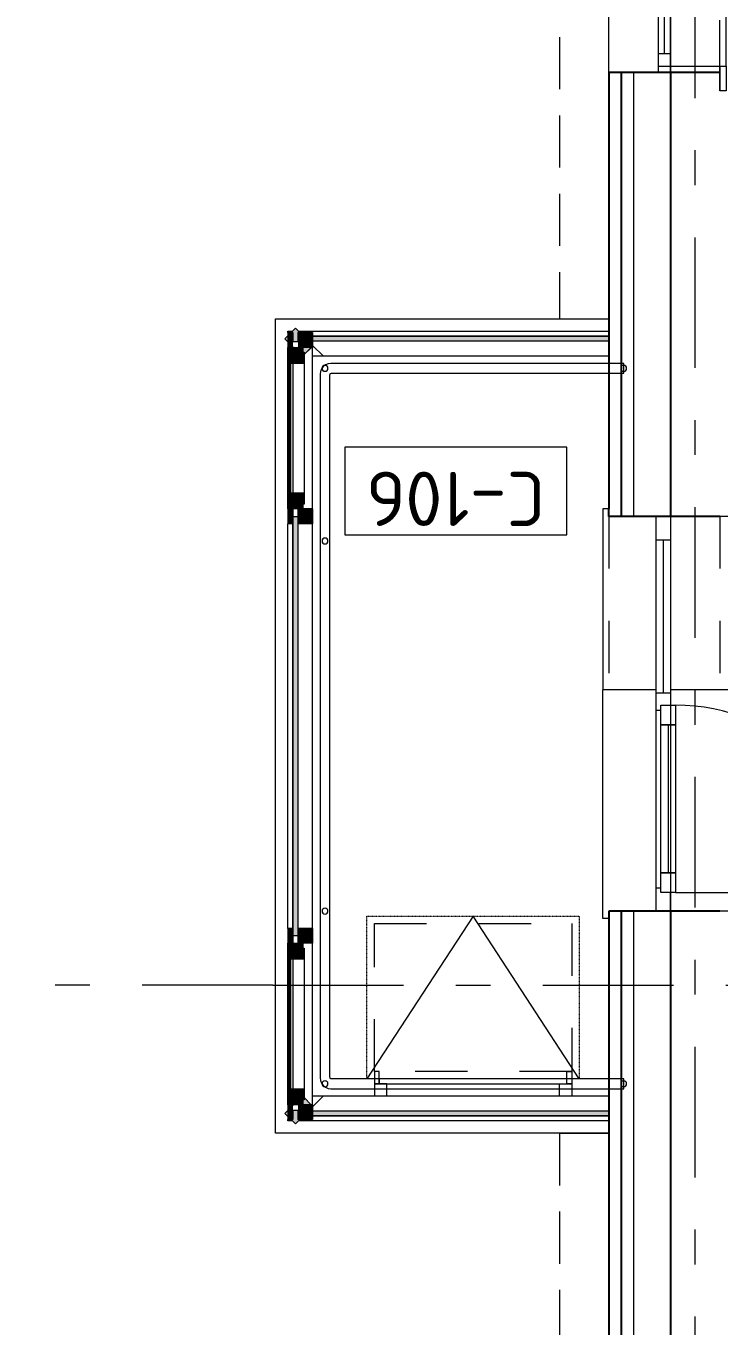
# Model space of a CAD drawing. Header units: millimetres. Extents: x 18162 to 3540582, y 72188 to 247925.
# Drawn here: x 654300 to 657111, y 82764 to 88033 of the extents above; entities that cross this region are included whole.
import ezdxf
from ezdxf.enums import TextEntityAlignment as Align

# ---------------------------------------------------------------- set-up
doc = ezdxf.new("R2010")
doc.units = ezdxf.units.MM
doc.header["$MEASUREMENT"] = 0
doc.set_wipeout_variables(frame=1)
for name, pattern in [('Dashed', [423.333333, 211.666667, -211.666667]), ('Double Dashed', [1093.611073, 529.166651, -211.666656, 141.111112, -211.666656]), ('Hidden Line', [317.5, 211.666667, -105.833333]), ('STYLE_01', [0.416641, 0.208282, -0.208359]), ('Wipeout_Contour', [1000, 0, -1000])]:
    doc.linetypes.add(name, pattern=pattern)
for name, color, linetype in [('Archicad Windows', 7, 'Continuous'), ('Archicad Zone Stamps', 7, 'Continuous'), ('Drawing & Figure', 7, 'Continuous'), ('Finish - Wall', 7, 'Continuous'), ('Interior - Stair & Railing', 7, 'Continuous'), ('Model Unit - Zone A', 7, 'Continuous'), ('Structural - Bearing', 7, 'Continuous'), ('Structural - Grid', 7, 'Continuous')]:
    doc.layers.add(name, color=color, linetype=linetype)
doc.styles.add('GENERATED_STYLE_2', font='')
doc.styles.add('GENERATED_STYLE_3', font='', dxfattribs={"width": 0.8})
doc.styles.get('GENERATED_STYLE_2').set_extended_font_data('ISOCPEUR MON')
doc.styles.get('GENERATED_STYLE_3').set_extended_font_data('ISOCPEUR MON')

# ---------------------------------------------------------------- blocks, each defined once
blk = doc.blocks.new('Тагт - 50%_C-106_97_3', base_point=(656041, 86148.8))
at = {"layer": 'Archicad Zone Stamps', "color": 7, "linetype": 'Continuous', "lineweight": 5}
for p, q in [((656491, 86326.2), (655591, 86326.2)), ((655591, 86326.2), (655591, 85971.4)), ((656491, 85971.4), (656491, 86326.2)), ((655591, 85971.4), (656491, 85971.4))]:
    blk.add_line(p, q, dxfattribs=at)
at = {"layer": 'Archicad Zone Stamps', "color": 7, "lineweight": 5, "style": 'GENERATED_STYLE_2'}
for tag, p in [('DUMMY_861', (655678.7, 86006.9)), ('ROOM_NUMBER', (656041, 86006.9))]:
    blk.add_attdef(tag, text='', height=220, rotation=180, dxfattribs=at).set_placement(p, align=Align.TOP_CENTER)
blk = doc.blocks.new('Terrace Door 01 27[42]_3', base_point=(636137.8, 0))
at = {"layer": 'Archicad Windows', "color": 7, "linetype": 'Continuous', "lineweight": 13}
for p, q in [((656636.3, 86075.7), (656636.3, 85343.2)), ((656661.3, 86075.7), (656636.3, 86075.7)), ((656851.3, 86045.7), (656851.3, 84445.7)), ((656911.3, 86045.7), (656851.3, 86045.7)), ((656911.3, 86045.7), (656911.3, 85950.7)), ((657156.3, 86045.7), (657111.3, 86045.7)), ((657156.3, 86045.7), (657156.3, 85343.2)), ((656851.3, 85950.7), (656911.3, 85950.7)), ((656881.3, 85950.7), (656881.3, 85330.7)), ((656911.3, 85950.7), (656911.3, 85330.7)), ((656851.3, 85343.2), (656636.3, 85343.2)), ((656636.3, 84415.7), (656636.3, 85343.2)), ((656851.3, 85343.2), (656636.3, 85343.2)), ((656851.3, 85330.7), (656911.3, 85330.7)), ((657156.3, 85343.2), (656911.3, 85343.2)), ((656911.3, 85330.7), (656911.3, 85280.7)), ((657156.3, 84445.7), (657156.3, 85343.2)), ((656851.3, 85260.7), (656871.3, 85260.7)), ((656871.3, 85200.7), (656931.3, 85200.7)), ((656901.3, 85200.7), (656901.3, 84600.7)), ((656871.3, 84600.7), (656931.3, 84600.7)), ((656851.3, 84540.7), (656871.3, 84540.7)), ((656911.3, 84445.7), (656911.3, 84520.7)), ((656931.3, 84520.7), (657691.3, 84520.7)), ((656661.3, 84415.7), (656636.3, 84415.7)), ((656911.3, 84445.7), (656851.3, 84445.7)), ((657156.3, 84445.7), (657111.3, 84445.7))]:
    blk.add_line(p, q, dxfattribs=at)
at = {"layer": 'Archicad Windows', "color": 7, "linetype": 'Dashed', "lineweight": 13}
for p, q in [((656661.3, 86045.7), (656661.3, 85343.2)), ((657111.3, 86045.7), (657111.3, 85343.2))]:
    blk.add_line(p, q, dxfattribs=at)
at = {"layer": 'Archicad Windows', "color": 7, "linetype": 'Continuous', "lineweight": 13, "flags": 128}
for points in [[(656871.3, 85280.7), (656931.3, 85280.7), (656931.3, 85200.7), (656871.3, 85200.7)], [(656871.3, 85200.7), (656931.3, 85200.7), (656931.3, 84600.7), (656871.3, 84600.7)], [(656871.3, 84600.7), (656931.3, 84600.7), (656931.3, 84520.7), (656871.3, 84520.7)]]:
    blk.add_lwpolyline(points, close=True, dxfattribs=at)
at = {"layer": 'Archicad Windows', "color": 7, "linetype": 'Continuous', "lineweight": 13}
blk.add_arc((656931.3, 84520.7), 760, 0, 90, dxfattribs=at)
blk = doc.blocks.new('Window with Sidelight 27[43]_3', base_point=(636137.8, 0))
at = {"layer": 'Archicad Windows', "color": 7, "linetype": 'Continuous', "lineweight": 13}
for p, q in [((657111.3, 90020.7), (657111.3, 90120.7)), ((657111.3, 90120.7), (657136.3, 90120.7)), ((657111.3, 90045.7), (657111.3, 90120.7)), ((657111.3, 90045.7), (657111.3, 90120.7)), ((657136.3, 90120.7), (657136.3, 90020.7)), ((656661.3, 87845.7), (656661.3, 90045.7)), ((656661.3, 90045.7), (656711.3, 90045.7)), ((656711.3, 90045.7), (656761.3, 90045.7)), ((656761.3, 90045.7), (656861.3, 90045.7)), ((656861.3, 90045.7), (656861.3, 90020.7)), ((656861.3, 90045.7), (656911.3, 90045.7)), ((656861.3, 90045.7), (656911.3, 90045.7)), ((656861.3, 90020.7), (656861.3, 89970.7)), ((656861.3, 90020.7), (656911.3, 90020.7)), ((656911.3, 90045.7), (657111.3, 90045.7)), ((656911.3, 90020.7), (656911.3, 90045.7)), ((656911.3, 90020.7), (656911.3, 90045.7)), ((656911.3, 90045.7), (657111.3, 90045.7)), ((656911.3, 90045.7), (657111.3, 90045.7)), ((657111.3, 90020.7), (656911.3, 90020.7)), ((656911.3, 89970.7), (656911.3, 90020.7)), ((657111.3, 90045.7), (657111.3, 90020.7)), ((657136.3, 90020.7), (657111.3, 90020.7)), ((657136.3, 87870.7), (657136.3, 90020.7)), ((656861.3, 89970.7), (656911.3, 89970.7)), ((656861.3, 89970.7), (656861.3, 88510.7)), ((656886.3, 88510.7), (656886.3, 89970.7)), ((656911.3, 88510.7), (656911.3, 89970.7)), ((656911.3, 88510.7), (656861.3, 88510.7)), ((656861.3, 88510.7), (656861.3, 88460.7)), ((656911.3, 88460.7), (656911.3, 88510.7)), ((656861.3, 88460.7), (656861.3, 88410.7)), ((656911.3, 88410.7), (656911.3, 88460.7)), ((656861.3, 88410.7), (656911.3, 88410.7)), ((656861.3, 88410.7), (656861.3, 87920.7)), ((656886.3, 87920.7), (656886.3, 88410.7)), ((656911.3, 87920.7), (656911.3, 88410.7)), ((656911.3, 87920.7), (656861.3, 87920.7)), ((656861.3, 87920.7), (656861.3, 87870.7)), ((656911.3, 87870.7), (656911.3, 87920.7)), ((656661.3, 87845.7), (656711.3, 87845.7)), ((656711.3, 87845.7), (656761.3, 87845.7)), ((656761.3, 87845.7), (656861.3, 87845.7)), ((656861.3, 87870.7), (656861.3, 87845.7)), ((656861.3, 87870.7), (656911.3, 87870.7)), ((656861.3, 87845.7), (656911.3, 87845.7)), ((656861.3, 87845.7), (656911.3, 87845.7)), ((656911.3, 87870.7), (657111.3, 87870.7)), ((656911.3, 87845.7), (656911.3, 87870.7)), ((656911.3, 87845.7), (656911.3, 87870.7)), ((657111.3, 87845.7), (656911.3, 87845.7)), ((656911.3, 87845.7), (657111.3, 87845.7)), ((656911.3, 87845.7), (657111.3, 87845.7)), ((657111.3, 87870.7), (657111.3, 87845.7)), ((657111.3, 87770.7), (657111.3, 87870.7)), ((657111.3, 87870.7), (657136.3, 87870.7)), ((657111.3, 87845.7), (657111.3, 87770.7)), ((657111.3, 87845.7), (657111.3, 87770.7)), ((657136.3, 87870.7), (657136.3, 87770.7)), ((657136.3, 87770.7), (657111.3, 87770.7))]:
    blk.add_line(p, q, dxfattribs=at)
at = {"layer": 'Archicad Windows', "color": 7, "linetype": 'Dashed', "lineweight": 13}
blk.add_line((657111.3, 87845.7), (657111.3, 90045.7), dxfattribs=at)
blk = doc.blocks.new('Standard grid marker[329]_3', base_point=(654300.1, 84145.7))
at = {"layer": 'Structural - Grid', "color": 13, "linetype": 'Double Dashed', "lineweight": 13}
for q in [(654300.1, 84145.7), (689862.2, 84145.7)]:
    blk.add_line((655300.1, 84145.7), q, dxfattribs=at)
at = {"layer": 'Structural - Grid', "color": 13, "lineweight": 13, "style": 'GENERATED_STYLE_3'}
blk.add_attdef('AC_MarkerText_1', text='', height=250, rotation=180, dxfattribs=at).set_placement((691162.2, 84020.7), align=Align.TOP_CENTER)
blk = doc.blocks.new('Standard grid marker[336]_3', base_point=(657011.3, 72524.1))
at = {"layer": 'Structural - Grid', "color": 13, "linetype": 'Double Dashed', "lineweight": 13}
blk.add_line((657011.3, 73524.1), (657011.3, 100185.5), dxfattribs=at)
at = {"layer": 'Structural - Grid', "color": 13, "lineweight": 13, "style": 'GENERATED_STYLE_3'}
blk.add_attdef('AC_MarkerText_1', text='', height=250, rotation=180, dxfattribs=at).set_placement((657011.3, 101360.5), align=Align.TOP_CENTER)

msp = doc.modelspace()

# ---------------------------------------------------------------- linework, layer by layer
at = {"layer": 'Drawing & Figure', "color": 7, "linetype": 'STYLE_01', "lineweight": 5}
msp.add_lwpolyline([(655681.3, 83765.7), (655681.3, 84425.7), (656541.3, 84425.7), (656541.3, 83765.7)], close=True, dxfattribs=at)
at = {"layer": 'Drawing & Figure', "color": 7, "linetype": 'Continuous', "lineweight": 5}
msp.add_lwpolyline([(656541.3, 83765.7), (656111.3, 84425.7), (655681.3, 83765.7)], dxfattribs=at)
at = {"layer": 'Drawing & Figure', "color": 7, "linetype": 'Dashed', "lineweight": 5}
msp.add_lwpolyline([(656511.3, 83795.7), (655711.3, 83795.7), (655711.3, 84395.7), (656511.3, 84395.7)], close=True, dxfattribs=at)
at = {"layer": 'Drawing & Figure', "color": 7, "linetype": 'Continuous', "lineweight": 5}
for points in [[(655731.3, 83745.7), (655731.3, 83795.7), (655711.3, 83795.7), (655711.3, 83745.7)], [(656491.3, 83745.7), (656491.3, 83795.7), (656511.3, 83795.7), (656511.3, 83745.7)], [(655761.3, 83695.7), (655761.3, 83745.7), (655711.3, 83745.7), (655711.3, 83695.7)], [(655731.3, 83765.7), (655731.3, 83745.7), (656491.3, 83745.7), (656491.3, 83765.7)], [(656461.3, 83695.7), (656461.3, 83745.7), (656511.3, 83745.7), (656511.3, 83695.7)]]:
    msp.add_lwpolyline(points, close=True, dxfattribs=at)
at = {"layer": 'Finish - Wall', "color": 7, "linetype": 'Continuous', "lineweight": 13}
for p, q in [((656721.3, 86795.7), (656721.3, 86695.7)), ((656721.3, 83695.7), (656721.3, 83595.7))]:
    msp.add_line(p, q, dxfattribs=at)
at = {"layer": 'Interior - Stair & Railing', "color": 7, "linetype": 'Continuous', "lineweight": 13}
for p, q in [((655492.7, 86632.4), (655491.3, 86622)), ((655493.9, 86635.3), (655492.7, 86632.4)), ((655497.2, 86643.3), (655493.9, 86635.3)), ((655504.4, 86652.6), (655497.2, 86643.3)), ((655513.7, 86659.8), (655504.4, 86652.6)), ((655524.6, 86664.3), (655513.7, 86659.8)), ((655535, 86665.7), (655524.6, 86664.3)), ((655532.2, 86623.1), (655532.9, 86624.1)), ((655532.9, 86624.1), (655533.9, 86624.9)), ((655533.9, 86624.9), (655535.1, 86625.3)), ((655536.3, 86665.7), (655535, 86665.7)), ((655535.1, 86625.3), (655537.6, 86625.7)), ((655552.4, 86665.7), (655536.3, 86665.7)), ((655537.6, 86625.7), (655552.4, 86625.7)), ((655491.3, 86622), (655491.3, 86595.7)), ((655491.3, 86595.7), (655491.3, 86579.6)), ((655491.3, 86579.6), (655491.3, 83786.7)), ((655531.3, 86619.4), (655531.4, 86619.8)), ((655531.3, 86595.7), (655531.3, 86619.4)), ((655531.3, 86579.6), (655531.3, 86595.7)), ((655531.3, 83786.7), (655531.3, 86579.6)), ((655531.4, 86619.8), (655531.7, 86621.9)), ((655531.7, 86621.9), (655532.2, 86623.1)), ((655491.3, 83786.7), (655491.3, 83770.7)), ((655531.3, 83772), (655531.3, 83786.7)), ((655491.3, 83770.7), (655491.3, 83769.4)), ((655491.3, 83769.4), (655492.7, 83759)), ((655492.7, 83759), (655497.2, 83748.1)), ((655497.2, 83748.1), (655504.4, 83738.7)), ((655504.4, 83738.7), (655513.7, 83731.6)), ((655513.7, 83731.6), (655521.7, 83728.3)), ((655521.7, 83728.3), (655524.6, 83727)), ((655524.6, 83727), (655535, 83725.7)), ((655531.7, 83769.4), (655531.3, 83772)), ((655532.2, 83768.3), (655531.7, 83769.4)), ((655532.9, 83767.3), (655532.2, 83768.3)), ((655533.9, 83766.5), (655532.9, 83767.3)), ((655535.1, 83766), (655533.9, 83766.5)), ((655537.2, 83765.7), (655535.1, 83766)), ((655537.6, 83765.7), (655537.2, 83765.7)), ((655561.3, 83765.7), (655537.6, 83765.7)), ((655577.4, 83765.7), (655561.3, 83765.7)), ((655535, 83725.7), (655561.3, 83725.7)), ((655561.3, 83725.7), (655577.4, 83725.7))]:
    msp.add_line(p, q, dxfattribs=at)
at = {"layer": 'Interior - Stair & Railing', "color": 7, "linetype": 'Continuous', "lineweight": 13, "flags": 128}
for points in [[(655523.3, 86645.7, 1), (655499.3, 86645.7, 1)], [(655523.3, 85945.7, 1), (655499.3, 85945.7, 1)], [(655523.3, 84445.7, 1), (655499.3, 84445.7, 1)], [(655511.3, 83757.7, 1), (655511.3, 83733.7, 1)]]:
    msp.add_lwpolyline(points, format="xyb", close=True, dxfattribs=at)
at = {"layer": 'Structural - Bearing', "color": 7, "linetype": 'Hidden Line', "lineweight": 13, "flags": 128}
for points in [[(656460.6, 97195.7), (656460.6, 86845.7)], [(656460.6, 83545.7), (656460.6, 78295.1)]]:
    msp.add_lwpolyline(points, dxfattribs=at)
at = {"layer": 'Structural - Bearing', "color": 7, "linetype": 'Continuous', "lineweight": 13, "flags": 128}
for points in [[(656911.3, 96745.7), (656911.3, 78545.7), (687111.3, 78545.7), (687111.3, 96745.7), (673911.3, 96745.7), (673911.3, 92545.7), (671411.3, 92545.7), (671411.3, 96745.7)], [(655311.3, 83545.7), (655311.3, 86845.7), (656911.3, 86845.7), (656911.3, 83545.7)]]:
    msp.add_lwpolyline(points, close=True, dxfattribs=at)

# ---------------------------------------------------------------- block references
at = {"layer": 'Model Unit - Zone A', "color": 7, "linetype": 'Continuous', "lineweight": 5}
msp.add_blockref('Тагт - 50%_C-106_97_3', (656041, 86148.8), dxfattribs=at).add_auto_attribs({'ROOM_NUMBER': 'C-106'})

# ---------------------------------------------------------------- next in the draw order: wipeouts: each hides what was drawn before it
at = {"color": 254, "linetype": 'Wipeout_Contour', "lineweight": 0, "ltscale": 1983255.865247286}
msp.add_wipeout([(655366.3, 86790.7), (655361.3, 86795.7), (655361.3, 86790.7)], dxfattribs=at).dxf.layer = 'Finish - Wall'
at = {"color": 254, "linetype": 'Wipeout_Contour', "lineweight": 0, "ltscale": 2644734.366671101}
msp.add_wipeout([(655461.3, 86736.7), (655461.3, 86695.7), (655503.8, 86695.7), (655462, 86737.4)], dxfattribs=at).dxf.layer = 'Finish - Wall'
at = {"color": 254, "linetype": 'Wipeout_Contour', "lineweight": 0, "ltscale": 2643782.725063549}
msp.add_wipeout([(655401.3, 84375.7), (655461.3, 84375.7), (655461.3, 86015.7), (655401.3, 86015.7)], dxfattribs=at).dxf.layer = 'Finish - Wall'
at = {"color": 254, "linetype": 'Wipeout_Contour', "lineweight": 0, "ltscale": 2643166.348886175}
msp.add_wipeout([(655461.3, 83695.7), (655461.3, 83654.7), (655462, 83654), (655503.8, 83695.7)], dxfattribs=at).dxf.layer = 'Finish - Wall'
at = {"color": 254, "linetype": 'Wipeout_Contour', "lineweight": 0, "ltscale": 2642721.766461064}
msp.add_wipeout([(655361.3, 83595.7), (655378.9, 83595.7), (655373.9, 83600.7), (655366.3, 83600.7)], dxfattribs=at).dxf.layer = 'Finish - Wall'

# ---------------------------------------------------------------- next in the draw order: linework, layer by layer
at = {"layer": 'Finish - Wall', "color": 7, "linetype": 'Continuous', "lineweight": 13, "flags": 128}
msp.add_lwpolyline([(655461.3, 84375.7), (655461.3, 86015.7)], dxfattribs=at)

# ---------------------------------------------------------------- next in the draw order: wipeouts: each hides what was drawn before it
at = {"color": 254, "linetype": 'Wipeout_Contour', "lineweight": 0, "ltscale": 2644369.251937722}
msp.add_wipeout([(655378.9, 86795.7), (655361.3, 86795.7), (655366.3, 86790.7), (655373.9, 86790.7)], dxfattribs=at).dxf.layer = 'Finish - Wall'
at = {"color": 254, "linetype": 'Wipeout_Contour', "lineweight": 0, "ltscale": 3966702.677089036}
msp.add_wipeout([(655419.6, 86695), (655401.3, 86713.2), (655401.3, 86075.7), (655461.3, 86075.7), (655461.3, 86730.7), (655455.3, 86730.7)], dxfattribs=at).dxf.layer = 'Finish - Wall'
at = {"color": 254, "linetype": 'Wipeout_Contour', "lineweight": 0, "ltscale": 2643544.727555172}
msp.add_wipeout([(655381.3, 86015.7), (655361.3, 86015.7), (655361.3, 84375.7), (655381.3, 84375.7)], dxfattribs=at).dxf.layer = 'Finish - Wall'
at = {"color": 254, "linetype": 'Wipeout_Contour', "lineweight": 0, "ltscale": 3964679.534791417}
msp.add_wipeout([(655401.3, 84315.7), (655401.3, 83678.1), (655419.6, 83696.4), (655455.3, 83660.7), (655461.3, 83660.7), (655461.3, 84315.7)], dxfattribs=at).dxf.layer = 'Finish - Wall'
at = {"color": 254, "linetype": 'Wipeout_Contour', "lineweight": 0, "ltscale": 1982021.011721762}
msp.add_wipeout([(655361.3, 83595.7), (655366.3, 83600.7), (655361.3, 83600.7)], dxfattribs=at).dxf.layer = 'Finish - Wall'

# ---------------------------------------------------------------- next in the draw order: linework, layer by layer
at = {"layer": 'Finish - Wall', "color": 7, "linetype": 'Continuous', "lineweight": 13}
for p, q in [((655461.3, 86075.7), (655461.3, 86015.7)), ((655461.3, 84375.7), (655461.3, 84315.7))]:
    msp.add_line(p, q, dxfattribs=at)
at = {"layer": 'Finish - Wall', "color": 7, "linetype": 'Continuous', "lineweight": 13, "flags": 128}
for points in [[(655361.3, 86790.7), (655361.3, 86795.7)], [(655361.3, 83595.7), (655361.3, 83600.7)]]:
    msp.add_lwpolyline(points, dxfattribs=at)

# ---------------------------------------------------------------- next in the draw order: wipeouts: each hides what was drawn before it
at = {"color": 254, "linetype": 'Wipeout_Contour', "lineweight": 0, "ltscale": 2644170.025634023}
msp.add_wipeout([(655381.3, 86730.7), (655361.3, 86730.7), (655361.3, 86075.7), (655381.3, 86075.7)], dxfattribs=at).dxf.layer = 'Finish - Wall'
at = {"color": 254, "linetype": 'Wipeout_Contour', "lineweight": 0, "ltscale": 3308292.87917129}
msp.add_wipeout([(655461.3, 86755.7), (655461.3, 86738.1), (655503.8, 86695.7), (656661.3, 86695.7), (656661.3, 86755.7)], dxfattribs=at).dxf.layer = 'Finish - Wall'
at = {"color": 254, "linetype": 'Wipeout_Contour', "lineweight": 0, "ltscale": 2642924.744379112}
msp.add_wipeout([(655381.3, 84315.7), (655361.3, 84315.7), (655361.3, 83660.7), (655381.3, 83660.7)], dxfattribs=at).dxf.layer = 'Finish - Wall'
at = {"color": 254, "linetype": 'Wipeout_Contour', "lineweight": 0, "ltscale": 3306318.992641495}
msp.add_wipeout([(655461.3, 83635.7), (656661.3, 83635.7), (656661.3, 83695.7), (655503.8, 83695.7), (655461.3, 83653.2)], dxfattribs=at).dxf.layer = 'Finish - Wall'

# ---------------------------------------------------------------- next in the draw order: linework, layer by layer
at = {"layer": 'Finish - Wall', "color": 7, "linetype": 'Continuous', "lineweight": 13}
for p, q in [((656721.3, 86695.7), (656661.3, 86695.7)), ((656721.3, 83695.7), (656661.3, 83695.7))]:
    msp.add_line(p, q, dxfattribs=at)
at = {"layer": 'Finish - Wall', "color": 7, "linetype": 'Continuous', "lineweight": 13, "flags": 128}
for points in [[(655461.3, 86695.7), (655503.8, 86695.7)], [(655503.8, 86695.7), (656661.3, 86695.7)], [(655503.8, 83695.7), (655461.3, 83695.7)], [(656661.3, 83695.7), (655503.8, 83695.7)]]:
    msp.add_lwpolyline(points, dxfattribs=at)

# ---------------------------------------------------------------- next in the draw order: wipeouts: each hides what was drawn before it
at = {"color": 254, "linetype": 'Wipeout_Contour', "lineweight": 0, "ltscale": 3969362.86788416}
msp.add_wipeout([(655403.8, 86795.7), (655408.8, 86790.7), (655461.3, 86790.7), (655461.3, 86775.7), (656661.3, 86775.7), (656661.3, 86795.7)], dxfattribs=at).dxf.layer = 'Finish - Wall'
at = {"color": 254, "linetype": 'Wipeout_Contour', "lineweight": 0, "ltscale": 3966902.277179207}
msp.add_wipeout([(655408.8, 83600.7), (655403.8, 83595.7), (656661.3, 83595.7), (656661.3, 83615.7), (655461.3, 83615.7), (655461.3, 83600.7)], dxfattribs=at).dxf.layer = 'Finish - Wall'

# ---------------------------------------------------------------- next in the draw order: linework, layer by layer
at = {"layer": 'Finish - Wall', "color": 7, "linetype": 'Continuous', "lineweight": 13}
for p, q in [((655381.3, 86790.7), (655361.3, 86790.7)), ((655381.3, 83600.7), (655361.3, 83600.7))]:
    msp.add_line(p, q, dxfattribs=at)
at = {"layer": 'Finish - Wall', "color": 7, "linetype": 'Continuous', "lineweight": 13, "flags": 128}
for points in [[(655361.3, 86795.7), (655378.9, 86795.7)], [(655378.9, 83595.7), (655361.3, 83595.7)]]:
    msp.add_lwpolyline(points, dxfattribs=at)

# ---------------------------------------------------------------- next in the draw order: wipeouts: each hides what was drawn before it
at = {"color": 254, "linetype": 'Wipeout_Contour', "lineweight": 0, "ltscale": 2644247.45129917}
msp.add_wipeout([(655381.3, 86045.7), (655401.3, 86045.7), (655401.3, 86753.2), (655381.3, 86753.2)], dxfattribs=at).dxf.layer = 'Finish - Wall'
at = {"color": 254, "linetype": 'Wipeout_Contour', "lineweight": 0, "ltscale": 2647135.447626396}
msp.add_wipeout([(656681.3, 86775.7), (655461.3, 86775.7), (655461.3, 86755.7), (656681.3, 86755.7)], dxfattribs=at).dxf.layer = 'Finish - Wall'
at = {"color": 254, "linetype": 'Wipeout_Contour', "lineweight": 0, "ltscale": 2645518.022944935}
msp.add_wipeout([(655461.3, 83615.7), (656681.3, 83615.7), (656681.3, 83635.7), (655461.3, 83635.7)], dxfattribs=at).dxf.layer = 'Finish - Wall'

# ---------------------------------------------------------------- next in the draw order: hatches: boundary and pattern name
at = {"layer": 'Finish - Wall', "linetype": 'Continuous', "lineweight": 9}
for points in [[(655381.3, 86730.7), (655381.3, 86790.7), (655361.3, 86790.7), (655361.3, 86730.7)], [(655401.3, 86730.7), (655461.3, 86730.7), (655461.3, 86790.7), (655401.3, 86790.7)], [(656681.3, 86755.7), (656661.3, 86755.7), (656661.3, 86695.7), (656721.3, 86695.7), (656721.3, 86795.7), (656661.3, 86795.7), (656661.3, 86775.7), (656681.3, 86775.7)], [(656681.3, 83635.7), (656681.3, 83615.7), (656661.3, 83615.7), (656661.3, 83595.7), (656721.3, 83595.7), (656721.3, 83695.7), (656661.3, 83695.7), (656661.3, 83635.7)]]:
    msp.add_hatch(color=7, dxfattribs=at).paths.add_polyline_path(points)
at = {"layer": 'Finish - Wall', "linetype": 'Continuous', "lineweight": 13}
msp.add_hatch(color=7, dxfattribs=at).paths.add_polyline_path([(656681.3, 86775.7), (655403.8, 86775.7), (655403.8, 86755.7), (656681.3, 86755.7)])

# ---------------------------------------------------------------- next in the draw order: linework, layer by layer
at = {"layer": 'Finish - Wall', "color": 7, "linetype": 'Continuous', "lineweight": 13}
for p, q in [((655391.3, 86808.1), (655348.9, 86765.7)), ((655361.3, 86790.7), (655361.3, 86730.7)), ((655381.3, 86790.7), (655381.3, 86753.2)), ((655391.3, 86808.1), (655423.8, 86775.7)), ((655401.3, 86790.7), (655401.3, 86753.2)), ((655461.3, 86790.7), (655401.3, 86790.7)), ((655461.3, 86790.7), (655461.3, 86730.7)), ((656661.3, 86795.7), (656661.3, 86775.7)), ((656721.3, 86795.7), (656661.3, 86795.7)), ((655348.9, 86765.7), (655381.3, 86733.2)), ((655381.3, 86730.7), (655361.3, 86730.7)), ((655401.3, 86753.2), (655381.3, 86753.2)), ((655381.3, 86733.2), (655381.3, 86730.7)), ((655401.3, 86730.7), (655401.3, 86713.2)), ((655461.3, 86730.7), (655401.3, 86730.7)), ((655403.8, 86775.7), (655403.8, 86755.7)), ((655423.8, 86775.7), (655403.8, 86775.7)), ((655443.8, 86755.7), (655403.8, 86755.7)), ((655462, 86737.4), (655419.6, 86695)), ((655443.8, 86755.7), (655462, 86737.4)), ((656681.3, 86775.7), (656661.3, 86775.7)), ((656661.3, 86755.7), (656661.3, 86695.7)), ((656681.3, 86755.7), (656661.3, 86755.7)), ((656681.3, 86775.7), (656681.3, 86755.7)), ((655401.3, 86713.2), (655419.6, 86695)), ((655381.3, 86075.7), (655361.3, 86075.7)), ((655461.3, 86075.7), (655401.3, 86075.7)), ((656661.3, 83695.7), (656661.3, 83635.7)), ((655462, 83654), (655443.8, 83635.7)), ((655461.3, 83660.7), (655461.3, 83600.7)), ((656681.3, 83635.7), (656661.3, 83635.7)), ((656681.3, 83635.7), (656681.3, 83615.7)), ((655461.3, 83600.7), (655401.3, 83600.7)), ((656661.3, 83615.7), (656661.3, 83595.7)), ((656681.3, 83615.7), (656661.3, 83615.7)), ((656721.3, 83595.7), (656661.3, 83595.7))]:
    msp.add_line(p, q, dxfattribs=at)
at = {"layer": 'Finish - Wall', "color": 7, "linetype": 'Continuous', "lineweight": 13, "flags": 128}
for points in [[(655403.8, 86795.7), (656661.3, 86795.7)], [(655361.3, 86075.7), (655361.3, 86730.7)], [(655381.3, 86730.7), (655381.3, 86075.7)], [(656661.3, 86775.7), (655461.3, 86775.7)], [(656661.3, 86755.7), (655461.3, 86755.7)], [(655461.3, 86075.7), (655461.3, 86730.7)], [(655503.8, 86695.7), (655462, 86737.4)], [(655401.3, 86713.2), (655401.3, 86075.7)], [(655461.3, 83660.7), (655461.3, 84315.7)], [(655462, 83654), (655503.8, 83695.7)], [(655461.3, 83635.7), (656661.3, 83635.7)], [(656661.3, 83595.7), (655403.8, 83595.7)], [(655461.3, 83615.7), (656661.3, 83615.7)]]:
    msp.add_lwpolyline(points, dxfattribs=at)
msp.add_lwpolyline([(656681.3, 86775.7), (656681.3, 86755.7), (655403.8, 86755.7), (655403.8, 86775.7)], close=True, dxfattribs=at)

# ---------------------------------------------------------------- next in the draw order: wipeouts: each hides what was drawn before it
at = {"color": 254, "linetype": 'Wipeout_Contour', "lineweight": 0, "ltscale": 2643624.209087222}
msp.add_wipeout([(655401.3, 84345.7), (655401.3, 86045.7), (655381.3, 86045.7), (655381.3, 84345.7)], dxfattribs=at).dxf.layer = 'Finish - Wall'

# ---------------------------------------------------------------- next in the draw order: hatches: boundary and pattern name
at = {"layer": 'Finish - Wall', "linetype": 'Continuous', "lineweight": 9}
for points in [[(655381.3, 86015.7), (655381.3, 86075.7), (655361.3, 86075.7), (655361.3, 86015.7)], [(655401.3, 86015.7), (655461.3, 86015.7), (655461.3, 86075.7), (655401.3, 86075.7)]]:
    msp.add_hatch(color=7, dxfattribs=at).paths.add_polyline_path(points)

# ---------------------------------------------------------------- next in the draw order: linework, layer by layer
at = {"layer": 'Finish - Wall', "color": 7, "linetype": 'Continuous', "lineweight": 13}
for p, q in [((655361.3, 86075.7), (655361.3, 86015.7)), ((655381.3, 86075.7), (655381.3, 86015.7)), ((655401.3, 86075.7), (655401.3, 86015.7)), ((655381.3, 86015.7), (655361.3, 86015.7)), ((655461.3, 86015.7), (655401.3, 86015.7)), ((655381.3, 84375.7), (655361.3, 84375.7)), ((655461.3, 84375.7), (655401.3, 84375.7))]:
    msp.add_line(p, q, dxfattribs=at)
at = {"layer": 'Finish - Wall', "color": 7, "linetype": 'Continuous', "lineweight": 13, "flags": 128}
for points in [[(655361.3, 84375.7), (655361.3, 86015.7)], [(655381.3, 86015.7), (655381.3, 84375.7)], [(655401.3, 86015.7), (655401.3, 84375.7)]]:
    msp.add_lwpolyline(points, dxfattribs=at)

# ---------------------------------------------------------------- next in the draw order: wipeouts: each hides what was drawn before it
at = {"color": 254, "linetype": 'Wipeout_Contour', "lineweight": 0, "ltscale": 2644278.967977884}
msp.add_wipeout([(655371.3, 86665.7), (655371.3, 86140.7), (655426.3, 86140.7), (655426.3, 86665.7)], dxfattribs=at).dxf.layer = 'Archicad Windows'
at = {"color": 254, "linetype": 'Wipeout_Contour', "lineweight": 0, "ltscale": 2643006.03674028}
msp.add_wipeout([(655401.3, 84345.7), (655381.3, 84345.7), (655381.3, 83638.1), (655401.3, 83638.1)], dxfattribs=at).dxf.layer = 'Finish - Wall'
at = {"color": 254, "linetype": 'Wipeout_Contour', "lineweight": 0, "ltscale": 2649671.023974707}
msp.add_wipeout([(656661.3, 86045.7), (656711.3, 86045.7), (656711.3, 87845.7), (656661.3, 87845.7)], dxfattribs=at).dxf.layer = 'Structural - Bearing'

# ---------------------------------------------------------------- next in the draw order: hatches: boundary and pattern name
at = {"layer": 'Finish - Wall', "linetype": 'Continuous', "lineweight": 13}
for points in [[(655381.3, 86045.7), (655381.3, 84345.7), (655401.3, 84345.7), (655401.3, 86045.7)], [(655403.8, 83615.7), (656681.3, 83615.7), (656681.3, 83635.7), (655403.8, 83635.7)]]:
    msp.add_hatch(color=7, dxfattribs=at).paths.add_polyline_path(points)
at = {"layer": 'Finish - Wall', "linetype": 'Continuous', "lineweight": 9}
for points in [[(655381.3, 84315.7), (655381.3, 84375.7), (655361.3, 84375.7), (655361.3, 84315.7)], [(655401.3, 84315.7), (655461.3, 84315.7), (655461.3, 84375.7), (655401.3, 84375.7)], [(655381.3, 83600.7), (655381.3, 83660.7), (655361.3, 83660.7), (655361.3, 83600.7)], [(655401.3, 83600.7), (655461.3, 83600.7), (655461.3, 83660.7), (655401.3, 83660.7)]]:
    msp.add_hatch(color=7, dxfattribs=at).paths.add_polyline_path(points)

# ---------------------------------------------------------------- next in the draw order: linework, layer by layer
at = {"layer": 'Archicad Windows', "color": 7, "linetype": 'Continuous', "lineweight": 13}
msp.add_line((655426.3, 86665.7), (655426.3, 86140.7), dxfattribs=at)
at = {"layer": 'Finish - Wall', "color": 7, "linetype": 'Continuous', "lineweight": 13}
for p, q in [((655361.3, 84375.7), (655361.3, 84315.7)), ((655381.3, 84375.7), (655381.3, 84315.7)), ((655401.3, 84375.7), (655401.3, 84315.7)), ((655381.3, 84315.7), (655361.3, 84315.7)), ((655461.3, 84315.7), (655401.3, 84315.7)), ((655419.6, 83696.4), (655401.3, 83678.1)), ((655401.3, 83678.1), (655401.3, 83660.7)), ((655419.6, 83696.4), (655462, 83654)), ((655381.3, 83658.1), (655348.9, 83625.7)), ((655348.9, 83625.7), (655391.3, 83583.2)), ((655361.3, 83660.7), (655361.3, 83600.7)), ((655381.3, 83660.7), (655361.3, 83660.7)), ((655381.3, 83660.7), (655381.3, 83658.1)), ((655381.3, 83638.1), (655381.3, 83600.7)), ((655401.3, 83638.1), (655381.3, 83638.1)), ((655461.3, 83660.7), (655401.3, 83660.7)), ((655401.3, 83638.1), (655401.3, 83600.7)), ((655403.8, 83635.7), (655403.8, 83615.7)), ((655443.8, 83635.7), (655403.8, 83635.7)), ((655423.8, 83615.7), (655391.3, 83583.2)), ((655423.8, 83615.7), (655403.8, 83615.7))]:
    msp.add_line(p, q, dxfattribs=at)
at = {"layer": 'Finish - Wall', "color": 7, "linetype": 'Continuous', "lineweight": 13, "flags": 128}
for points in [[(655381.3, 86045.7), (655401.3, 86045.7), (655401.3, 84345.7), (655381.3, 84345.7)], [(655403.8, 83615.7), (655403.8, 83635.7), (656681.3, 83635.7), (656681.3, 83615.7)]]:
    msp.add_lwpolyline(points, close=True, dxfattribs=at)
for points in [[(655361.3, 83660.7), (655361.3, 84315.7)], [(655381.3, 84315.7), (655381.3, 83660.7)], [(655401.3, 84315.7), (655401.3, 83678.1)]]:
    msp.add_lwpolyline(points, dxfattribs=at)
at = {"layer": 'Structural - Bearing', "color": 7, "linetype": 'Continuous', "lineweight": 25}
msp.add_line((656661.3, 86045.7), (656661.3, 86075.7), dxfattribs=at)
at = {"layer": 'Structural - Bearing', "color": 7, "linetype": 'Hidden Line', "lineweight": 13, "flags": 128}
for points in [[(656660.6, 86845.7), (656660.6, 96995.7)], [(656460.6, 86845.7), (656660.6, 86845.7)]]:
    msp.add_lwpolyline(points, dxfattribs=at)
at = {"layer": 'Structural - Bearing', "color": 7, "linetype": 'Continuous', "lineweight": 25, "flags": 128}
msp.add_lwpolyline([(656661.3, 87845.7), (656661.3, 86075.7)], dxfattribs=at)

# ---------------------------------------------------------------- next in the draw order: wipeouts: each hides what was drawn before it
at = {"color": 254, "linetype": 'Wipeout_Contour', "lineweight": 0, "ltscale": 2644160.029808425}
msp.add_wipeout([(655366.3, 86120.7), (655371.3, 86120.7), (655371.3, 86685.7), (655366.3, 86685.7)], dxfattribs=at).dxf.layer = 'Archicad Windows'
at = {"color": 254, "linetype": 'Wipeout_Contour', "lineweight": 0, "ltscale": 2649869.29404897}
msp.add_wipeout([(656711.3, 86045.7), (656761.3, 86045.7), (656761.3, 87845.7), (656711.3, 87845.7)], dxfattribs=at).dxf.layer = 'Structural - Bearing'

# ---------------------------------------------------------------- next in the draw order: hatches: boundary and pattern name
at = {"layer": 'Archicad Windows', "linetype": 'Continuous', "lineweight": 9}
for points in [[(655421.3, 86730.7), (655366.3, 86730.7), (655366.3, 86685.7), (655371.3, 86685.7), (655371.3, 86710.7), (655421.3, 86710.7)], [(655426.3, 86710.7), (655371.3, 86710.7), (655371.3, 86665.7), (655426.3, 86665.7)], [(655366.3, 86075.7), (655421.3, 86075.7), (655421.3, 86095.7), (655371.3, 86095.7), (655371.3, 86120.7), (655366.3, 86120.7)], [(655371.3, 86095.7), (655426.3, 86095.7), (655426.3, 86140.7), (655371.3, 86140.7)]]:
    msp.add_hatch(color=7, dxfattribs=at).paths.add_polyline_path(points)
at = {"layer": 'Finish - Wall', "linetype": 'Continuous', "lineweight": 9}
msp.add_hatch(color=7, dxfattribs=at).paths.add_polyline_path([(655423.8, 86775.7), (655391.3, 86808.1), (655348.9, 86765.7), (655381.3, 86733.2), (655381.3, 86753.2), (655401.3, 86753.2), (655401.3, 86713.2), (655419.6, 86695), (655462, 86737.4), (655443.8, 86755.7), (655403.8, 86755.7), (655403.8, 86775.7)])

# ---------------------------------------------------------------- next in the draw order: linework, layer by layer
at = {"layer": 'Archicad Windows', "color": 7, "linetype": 'Continuous', "lineweight": 13}
for p, q in [((655371.3, 86140.7), (655371.3, 86665.7)), ((655381.3, 86665.7), (655381.3, 86140.7))]:
    msp.add_line(p, q, dxfattribs=at)
at = {"layer": 'Archicad Windows', "color": 7, "linetype": 'Continuous', "lineweight": 13, "flags": 128}
for points in [[(655421.3, 86730.7), (655421.3, 86710.7), (655371.3, 86710.7), (655371.3, 86685.7), (655366.3, 86685.7), (655366.3, 86730.7)], [(655366.3, 86120.7), (655366.3, 86685.7), (655371.3, 86685.7), (655371.3, 86120.7)], [(655426.3, 86710.7), (655426.3, 86665.7), (655371.3, 86665.7), (655371.3, 86710.7)], [(655366.3, 86075.7), (655366.3, 86120.7), (655371.3, 86120.7), (655371.3, 86095.7), (655421.3, 86095.7), (655421.3, 86075.7)], [(655371.3, 86095.7), (655371.3, 86140.7), (655426.3, 86140.7), (655426.3, 86095.7)]]:
    msp.add_lwpolyline(points, close=True, dxfattribs=at)
at = {"layer": 'Interior - Stair & Railing', "color": 7, "linetype": 'Continuous', "lineweight": 13}
for p, q in [((656721.3, 86665.7), (655552.4, 86665.7)), ((655552.4, 86625.7), (656721.3, 86625.7)), ((656721.3, 86625.7), (656721.3, 86665.7))]:
    msp.add_line(p, q, dxfattribs=at)
at = {"layer": 'Interior - Stair & Railing', "color": 7, "linetype": 'Continuous', "lineweight": 13, "flags": 128}
msp.add_lwpolyline([(656721.3, 86633.7, 1), (656721.3, 86657.7, 1)], format="xyb", close=True, dxfattribs=at)
at = {"layer": 'Structural - Bearing', "color": 7, "linetype": 'Continuous', "lineweight": 25}
for p, q in [((656661.3, 87845.7), (656711.3, 87845.7)), ((656711.3, 87845.7), (656711.3, 86045.7))]:
    msp.add_line(p, q, dxfattribs=at)

# ---------------------------------------------------------------- next in the draw order: wipeouts: each hides what was drawn before it
at = {"color": 254, "linetype": 'Wipeout_Contour', "lineweight": 0, "ltscale": 2643033.737941938}
msp.add_wipeout([(655371.3, 84250.7), (655371.3, 83725.7), (655426.3, 83725.7), (655426.3, 84250.7)], dxfattribs=at).dxf.layer = 'Archicad Windows'
at = {"color": 254, "linetype": 'Wipeout_Contour', "lineweight": 0, "ltscale": 3312975.07594314}
msp.add_wipeout([(656761.3, 86045.7), (656911.3, 86045.7), (656911.3, 87845.7), (656861.3, 87845.7), (656761.3, 87845.7)], dxfattribs=at).dxf.layer = 'Structural - Bearing'
at = {"color": 254, "linetype": 'Wipeout_Contour', "lineweight": 0, "ltscale": 2646873.942989808}
msp.add_wipeout([(656661.3, 78345.7), (656711.3, 78345.7), (656711.3, 84445.7), (656661.3, 84445.7)], dxfattribs=at).dxf.layer = 'Structural - Bearing'

# ---------------------------------------------------------------- next in the draw order: linework, layer by layer
at = {"layer": 'Archicad Windows', "color": 7, "linetype": 'Continuous', "lineweight": 13}
msp.add_line((655426.3, 84250.7), (655426.3, 83725.7), dxfattribs=at)
at = {"layer": 'Structural - Bearing', "color": 7, "linetype": 'Continuous', "lineweight": 25}
for p, q in [((656711.3, 87845.7), (656761.3, 87845.7)), ((656761.3, 87845.7), (656861.3, 87845.7)), ((656661.3, 84445.7), (656661.3, 84415.7))]:
    msp.add_line(p, q, dxfattribs=at)
at = {"layer": 'Structural - Bearing', "color": 7, "linetype": 'Continuous', "lineweight": 13}
msp.add_line((656761.3, 87845.7), (656761.3, 86045.7), dxfattribs=at)
at = {"layer": 'Structural - Bearing', "color": 7, "linetype": 'Continuous', "lineweight": 25, "flags": 128}
msp.add_lwpolyline([(656661.3, 84415.7), (656661.3, 78295.7)], dxfattribs=at)
at = {"layer": 'Structural - Bearing', "color": 7, "linetype": 'Hidden Line', "lineweight": 13, "flags": 128}
for points in [[(656460.6, 83545.7), (656660.6, 83545.7)], [(656660.6, 78295.1), (656660.6, 83545.7)]]:
    msp.add_lwpolyline(points, dxfattribs=at)

# ---------------------------------------------------------------- next in the draw order: wipeouts: each hides what was drawn before it
at = {"color": 254, "linetype": 'Wipeout_Contour', "lineweight": 0, "ltscale": 2642914.743766463}
msp.add_wipeout([(655366.3, 83705.7), (655371.3, 83705.7), (655371.3, 84270.7), (655366.3, 84270.7)], dxfattribs=at).dxf.layer = 'Archicad Windows'
at = {"color": 254, "linetype": 'Wipeout_Contour', "lineweight": 0, "ltscale": 2650959.781899165}
msp.add_wipeout([(656911.3, 86045.7), (657111.3, 86045.7), (657111.3, 87845.7), (656911.3, 87845.7)], dxfattribs=at).dxf.layer = 'Structural - Bearing'
at = {"color": 254, "linetype": 'Wipeout_Contour', "lineweight": 0, "ltscale": 2647084.271780854}
msp.add_wipeout([(656711.3, 78395.7), (656761.3, 78395.7), (656761.3, 84445.7), (656711.3, 84445.7)], dxfattribs=at).dxf.layer = 'Structural - Bearing'

# ---------------------------------------------------------------- next in the draw order: hatches: boundary and pattern name
at = {"layer": 'Archicad Windows', "linetype": 'Continuous', "lineweight": 9}
for points in [[(655421.3, 84315.7), (655366.3, 84315.7), (655366.3, 84270.7), (655371.3, 84270.7), (655371.3, 84295.7), (655421.3, 84295.7)], [(655426.3, 84295.7), (655371.3, 84295.7), (655371.3, 84250.7), (655426.3, 84250.7)], [(655366.3, 83660.7), (655421.3, 83660.7), (655421.3, 83680.7), (655371.3, 83680.7), (655371.3, 83705.7), (655366.3, 83705.7)], [(655371.3, 83680.7), (655426.3, 83680.7), (655426.3, 83725.7), (655371.3, 83725.7)]]:
    msp.add_hatch(color=7, dxfattribs=at).paths.add_polyline_path(points)
at = {"layer": 'Finish - Wall', "linetype": 'Continuous', "lineweight": 9}
msp.add_hatch(color=7, dxfattribs=at).paths.add_polyline_path([(655381.3, 83658.1), (655348.9, 83625.7), (655391.3, 83583.2), (655423.8, 83615.7), (655403.8, 83615.7), (655403.8, 83635.7), (655443.8, 83635.7), (655462, 83654), (655419.6, 83696.4), (655401.3, 83678.1), (655401.3, 83638.1), (655381.3, 83638.1)])

# ---------------------------------------------------------------- next in the draw order: linework, layer by layer
at = {"layer": 'Archicad Windows', "color": 7, "linetype": 'Continuous', "lineweight": 13}
for p, q in [((655371.3, 83725.7), (655371.3, 84250.7)), ((655381.3, 84250.7), (655381.3, 83725.7))]:
    msp.add_line(p, q, dxfattribs=at)
at = {"layer": 'Archicad Windows', "color": 7, "linetype": 'Continuous', "lineweight": 13, "flags": 128}
for points in [[(655421.3, 84315.7), (655421.3, 84295.7), (655371.3, 84295.7), (655371.3, 84270.7), (655366.3, 84270.7), (655366.3, 84315.7)], [(655366.3, 83705.7), (655366.3, 84270.7), (655371.3, 84270.7), (655371.3, 83705.7)], [(655426.3, 84295.7), (655426.3, 84250.7), (655371.3, 84250.7), (655371.3, 84295.7)], [(655366.3, 83660.7), (655366.3, 83705.7), (655371.3, 83705.7), (655371.3, 83680.7), (655421.3, 83680.7), (655421.3, 83660.7)], [(655371.3, 83680.7), (655371.3, 83725.7), (655426.3, 83725.7), (655426.3, 83680.7)]]:
    msp.add_lwpolyline(points, close=True, dxfattribs=at)
at = {"layer": 'Interior - Stair & Railing', "color": 7, "linetype": 'Continuous', "lineweight": 13}
for p, q in [((656721.3, 83765.7), (655577.4, 83765.7)), ((656721.3, 83725.7), (656721.3, 83765.7)), ((655577.4, 83725.7), (656721.3, 83725.7))]:
    msp.add_line(p, q, dxfattribs=at)
at = {"layer": 'Interior - Stair & Railing', "color": 7, "linetype": 'Continuous', "lineweight": 13, "flags": 128}
msp.add_lwpolyline([(656721.3, 83757.7, 1), (656721.3, 83733.7, 1)], format="xyb", close=True, dxfattribs=at)
at = {"layer": 'Structural - Bearing', "color": 7, "linetype": 'Continuous', "lineweight": 25}
for p, q in [((656861.3, 87845.7), (656911.3, 87845.7)), ((656911.3, 87845.7), (656911.3, 86045.7)), ((656911.3, 87845.7), (657111.3, 87845.7)), ((657111.3, 86045.7), (656661.3, 86045.7)), ((656711.3, 84445.7), (656711.3, 78395.7))]:
    msp.add_line(p, q, dxfattribs=at)

# ---------------------------------------------------------------- next in the draw order: block references
at = {"layer": 'Archicad Windows', "color": 7, "linetype": 'Continuous', "lineweight": 13}
msp.add_blockref('Window with Sidelight 27[43]_3', (636137.8, 0), dxfattribs=at)

# ---------------------------------------------------------------- next in the draw order: wipeouts: each hides what was drawn before it
at = {"color": 254, "linetype": 'Wipeout_Contour', "lineweight": 0, "ltscale": 2647516.816667982}
msp.add_wipeout([(656761.3, 78545.7), (656911.3, 78545.7), (656911.3, 84445.7), (656761.3, 84445.7)], dxfattribs=at).dxf.layer = 'Structural - Bearing'

# ---------------------------------------------------------------- next in the draw order: linework, layer by layer
at = {"layer": 'Structural - Bearing', "color": 7, "linetype": 'Continuous', "lineweight": 13}
msp.add_line((656761.3, 84445.7), (656761.3, 78545.7), dxfattribs=at)

# ---------------------------------------------------------------- next in the draw order: wipeouts: each hides what was drawn before it
at = {"color": 254, "linetype": 'Wipeout_Contour', "lineweight": 0, "ltscale": 2648259.026387142}
msp.add_wipeout([(656911.3, 78745.7), (657111.3, 78745.7), (657111.3, 84445.7), (656911.3, 84445.7)], dxfattribs=at).dxf.layer = 'Structural - Bearing'

# ---------------------------------------------------------------- next in the draw order: linework, layer by layer
at = {"layer": 'Structural - Bearing', "color": 7, "linetype": 'Continuous', "lineweight": 25}
for p, q in [((657111.3, 84445.7), (656661.3, 84445.7)), ((656911.3, 84445.7), (656911.3, 78745.7))]:
    msp.add_line(p, q, dxfattribs=at)

# ---------------------------------------------------------------- next in the draw order: block references
at = {"layer": 'Archicad Windows', "color": 7, "linetype": 'Continuous', "lineweight": 13}
msp.add_blockref('Terrace Door 01 27[42]_3', (636137.8, 0), dxfattribs=at)
at = {"layer": 'Structural - Grid', "color": 13, "linetype": 'Continuous', "lineweight": 13}
for name, p in [('Standard grid marker[336]_3', (657011.3, 72524.1)), ('Standard grid marker[329]_3', (654300.1, 84145.7))]:
    msp.add_blockref(name, p, dxfattribs=at)

doc.saveas('drawing.dxf')
